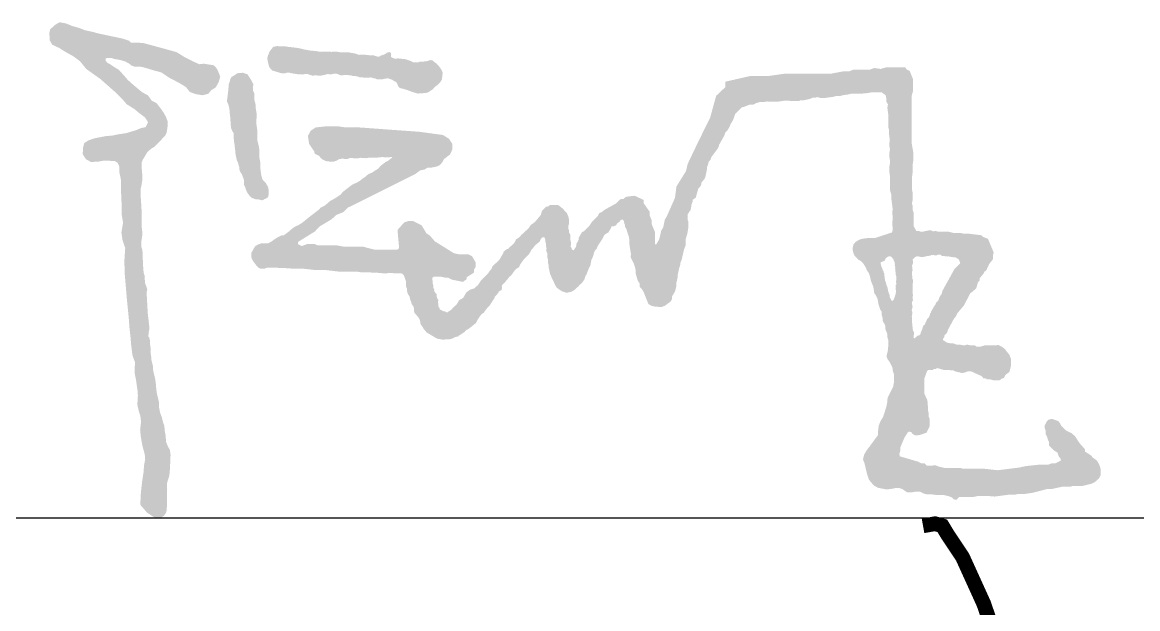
# Model space of a CAD drawing. Extents: x 2025205 to 2402328, y -557483 to 329036.
# Drawn here: x 2397659 to 2400731, y 81853 to 83468 of the extents above; entities that cross this region are included whole.
import ezdxf

# ---------------------------------------------------------------- set-up
doc = ezdxf.new("R2010")
doc.units = 0
doc.header["$LTSCALE"] = 1500
doc.header["$MEASUREMENT"] = 0
doc.linetypes.add('CENTERX2', pattern=[4, 2.5, -0.5, 0.5, -0.5])
doc.layers.add('PUB_TITLE', color=4, linetype='Continuous')

msp = doc.modelspace()

# ---------------------------------------------------------------- hatches: boundary and pattern name
at = {"linetype": 'CENTERX2'}
h = msp.add_hatch(color=256, dxfattribs=at)
h.dxf.hatch_style = 1
h.paths.add_polyline_path([(2400113.2, 82816.9), (2400117.3, 82821), (2400121.4, 82823.2), (2400125.4, 82823.9), (2400130.2, 82822.8), (2400134.3, 82821.9), (2400138.5, 82821.9), (2400142.8, 82822.4), (2400145.9, 82822.8), (2400150.2, 82824.3), (2400156.3, 82825), (2400160.9, 82825.6), (2400164, 82827.3), (2400167.3, 82827.3), (2400171.5, 82826.7), (2400175.3, 82826.2), (2400177.8, 82826.7), (2400180.4, 82827.7), (2400182.1, 82828.3), (2400184.6, 82828.6), (2400187.5, 82828.6), (2400188.7, 82827.6), (2400189.6, 82826.8), (2400191.3, 82825.2), (2400194.6, 82824.6), (2400197.3, 82824.6), (2400199.1, 82824.2), (2400201, 82823.7), (2400203.6, 82824.1), (2400205.2, 82823.9), (2400206.7, 82823.3), (2400208.9, 82823.1), (2400210.3, 82823.6), (2400211.6, 82823.1), (2400213.3, 82822.7), (2400215.6, 82822.4), (2400217.3, 82821.8), (2400220.3, 82821.3), (2400222.7, 82821.7), (2400224.8, 82821.2), (2400226.4, 82820.8), (2400229.6, 82820.5), (2400230.6, 82819.9), (2400232.4, 82819.4), (2400233.2, 82818.6), (2400236.3, 82816.7), (2400238.2, 82815.6), (2400239.3, 82813.1), (2400240.5, 82810.5), (2400242.5, 82807.6), (2400242.3, 82805), (2400240.4, 82801.9), (2400231.6, 82793.1), (2400226.3, 82787.8), (2400220.7, 82777.7), (2400216.8, 82770.6), (2400213, 82763.7), (2400209.1, 82756.7), (2400205.7, 82750.5), (2400202.3, 82744.5), (2400197.8, 82736.1), (2400193.1, 82727.7), (2400192.7, 82723.4), (2400191.2, 82719.6), (2400188.5, 82716.8), (2400187.2, 82713.6), (2400185.4, 82710.7), (2400184.3, 82707.7), (2400183.4, 82705.1), (2400182.3, 82702.4), (2400179.3, 82699.2), (2400176.3, 82696.2), (2400174.9, 82692.3), (2400174.2, 82690.2), (2400172.3, 82688.7), (2400170.4, 82685.4), (2400168.1, 82681.4), (2400165.8, 82677.4), (2400163.7, 82673.7), (2400161.8, 82670.5), (2400161.8, 82668.4), (2400160.4, 82667), (2400159.5, 82664.5), (2400158.7, 82662.2), (2400158.6, 82660.1), (2400157.5, 82658.2), (2400156.3, 82656.1), (2400155.3, 82654.5), (2400153.4, 82652.6), (2400151.6, 82650.9), (2400150.5, 82648.3), (2400149.5, 82646.3), (2400148.3, 82643.6), (2400147.2, 82641.1), (2400145.7, 82637.7), (2400144.9, 82636.1), (2400144.3, 82634.8), (2400142, 82634), (2400141.5, 82632.8), (2400140.4, 82630.3), (2400139.6, 82628.6), (2400139, 82626.2), (2400138.6, 82624.4), (2400137.7, 82622.9), (2400137, 82621), (2400136.2, 82618.7), (2400135.5, 82616.7), (2400134.5, 82615), (2400133.6, 82613.4), (2400133.6, 82611.7), (2400133.6, 82610.3), (2400132.4, 82608.9), (2400131.3, 82607.5), (2400130, 82606), (2400127.9, 82605.7), (2400125.7, 82605.3), (2400124, 82604.1), (2400122.1, 82602.8), (2400120.9, 82601.2), (2400119.8, 82600.2), (2400118.7, 82599.4), (2400117.2, 82598.2), (2400115.8, 82598.2), (2400114.5, 82598.7), (2400114.1, 82599.8), (2400114.1, 82602.8), (2400114.1, 82605.4), (2400115.5, 82607.8), (2400115.5, 82611), (2400115.5, 82614), (2400113.8, 82617), (2400112.5, 82619.3), (2400112.2, 82621.4), (2400111.3, 82624.2), (2400111.3, 82629.1), (2400110.6, 82633.6), (2400110.6, 82637.2), (2400109.7, 82641.8), (2400109.7, 82646.2), (2400109.7, 82650.5), (2400109.7, 82654.8), (2400109.2, 82657.9), (2400109.9, 82660.7), (2400109.9, 82663.1), (2400110.5, 82665.2), (2400110.5, 82670.2), (2400109, 82675), (2400109.7, 82678.1), (2400110.6, 82682.1), (2400111.5, 82684.1), (2400110.8, 82687.6), (2400110.1, 82691.4), (2400109.2, 82695.6), (2400109.8, 82698), (2400111.8, 82700.7), (2400112.5, 82703.7), (2400111.9, 82706.6), (2400111.9, 82709.3), (2400111.9, 82713.7), (2400112.8, 82716.5), (2400112, 82719.7), (2400111.1, 82723.3), (2400111.7, 82726.1), (2400112.1, 82728.6), (2400111.7, 82730.7), (2400111.7, 82733.5), (2400112.1, 82736.2), (2400111.7, 82739.4), (2400111.7, 82742.8), (2400111.7, 82748.4), (2400112.7, 82753), (2400112.7, 82758.7), (2400110.6, 82762.3), (2400111.1, 82766.4), (2400110.1, 82771.1), (2400109.4, 82774.8), (2400110, 82777.5), (2400109.4, 82780.9), (2400111.4, 82784.9), (2400111, 82789.4), (2400111, 82791.5), (2400109.8, 82797.1), (2400111.1, 82801), (2400112.2, 82804.2), (2400112.9, 82807.4), (2400112.9, 82808.9), (2400112.4, 82810.6), (2400112.1, 82811.9), (2400111.7, 82814.5), (2400112.3, 82815.4)], flags=16)
h.paths.add_polyline_path([(2400035.2, 82812.4), (2400033.8, 82811.5), (2400032.3, 82810.6), (2400030.1, 82810), (2400028.9, 82809.7), (2400027.7, 82808.7), (2400026.9, 82808.1), (2400025.9, 82808.5), (2400024.4, 82808.5), (2400023.6, 82806.8), (2400023.6, 82805), (2400023.5, 82803.2), (2400024.3, 82801.2), (2400024.7, 82799.2), (2400025.2, 82796.8), (2400025.6, 82794.8), (2400027, 82792.9), (2400028.1, 82790.3), (2400028.8, 82787.1), (2400029.8, 82784.6), (2400031, 82783), (2400031.9, 82780.8), (2400031.9, 82779.2), (2400033, 82776.8), (2400033.8, 82775.1), (2400033.3, 82772.5), (2400033.3, 82770.6), (2400034.1, 82768.5), (2400034.6, 82764.8), (2400034.6, 82762.4), (2400035.4, 82760.5), (2400035.9, 82756.9), (2400036.5, 82754.9), (2400037, 82753.2), (2400038.3, 82750.6), (2400038.7, 82748), (2400039.7, 82744.4), (2400040.6, 82742.1), (2400041.5, 82739.7), (2400042.2, 82738.1), (2400042.8, 82735.2), (2400043.2, 82732.8), (2400043.8, 82730.2), (2400044.4, 82727.4), (2400045.4, 82725.1), (2400045.5, 82722.8), (2400046.9, 82720.2), (2400047.8, 82718.5), (2400048.2, 82716.7), (2400048.2, 82714.3), (2400048.8, 82710.8), (2400049.7, 82708.8), (2400050.5, 82707.2), (2400051.7, 82706.2), (2400052.4, 82704.2), (2400052.4, 82702.5), (2400054.2, 82701.8), (2400055.5, 82701.4), (2400056.8, 82701.8), (2400057.7, 82702.7), (2400058.9, 82703.9), (2400060.1, 82706.4), (2400061.2, 82709.8), (2400062.7, 82713.2), (2400063.4, 82716.2), (2400064.3, 82717.9), (2400065.2, 82719.7), (2400065, 82722.4), (2400065.5, 82724.7), (2400065.9, 82726.6), (2400065.9, 82728.6), (2400065.2, 82731.7), (2400064.9, 82734.1), (2400064.9, 82736.2), (2400065.4, 82738.8), (2400064.9, 82741.8), (2400064.9, 82743.7), (2400066.3, 82746), (2400066.7, 82748.5), (2400066.2, 82751.3), (2400065.5, 82754.6), (2400066.6, 82757.2), (2400066.8, 82761.2), (2400066.4, 82763), (2400066.7, 82765.9), (2400066.2, 82769.5), (2400065.3, 82772.4), (2400064.9, 82775.8), (2400064.9, 82779.2), (2400064.3, 82781.9), (2400064.3, 82784.6), (2400063.6, 82787.6), (2400063.3, 82790.9), (2400063.6, 82794.2), (2400062.7, 82797.9), (2400061.8, 82799.7), (2400062.8, 82801.7), (2400062.3, 82805.4), (2400062, 82807.6), (2400059.9, 82810.9), (2400059.3, 82814.4), (2400057.2, 82817.3), (2400055.3, 82819.7), (2400054.1, 82820.9), (2400052.6, 82822.4), (2400050.6, 82823.5), (2400047.9, 82823.9), (2400045.5, 82823.4), (2400043, 82822.9), (2400041.2, 82821), (2400039.4, 82819.7), (2400037.8, 82817.9), (2400036.4, 82816.5), (2400035.9, 82814.3)], flags=16)
h.paths.add_polyline_path([(2398449.3, 83133.4), (2398445.9, 83155.3), (2398453.7, 83169.6), (2398467.3, 83178.5), (2398491.7, 83181.3), (2398510.3, 83181.3), (2398531.6, 83181.3), (2398550.5, 83178.5), (2398576.4, 83179.4), (2398610.5, 83177), (2398637.6, 83175), (2398662.1, 83173.2), (2398689.4, 83171.2), (2398721.9, 83168.9), (2398753.3, 83166.6), (2398790.8, 83161.5), (2398793.8, 83161.1), (2398817.6, 83157.9), (2398834.7, 83147.3), (2398843.3, 83134), (2398843.3, 83117.3), (2398837.5, 83104.4), (2398826, 83095.4), (2398820, 83090.7), (2398816.4, 83083.1), (2398809.6, 83075), (2398800.7, 83071), (2398785.5, 83067.9), (2398775.3, 83067.9), (2398767.3, 83062.7), (2398755.4, 83060.5), (2398742, 83050.6), (2398716.2, 83037.7), (2398694.3, 83026.8), (2398668.3, 83013.8), (2398649.6, 83004.5), (2398630, 82994.7), (2398612.7, 82986), (2398596.6, 82978), (2398575.4, 82967.4), (2398556.7, 82958.1), (2398543.4, 82945.5), (2398524, 82937.5), (2398511.1, 82925.6), (2398493.7, 82915.2), (2398479.2, 82906.5), (2398464.9, 82891.9), (2398450.5, 82883), (2398437.4, 82874.9), (2398426.3, 82868), (2398418.7, 82863.3), (2398418.7, 82857), (2398429.2, 82852.1), (2398445.5, 82858), (2398463.4, 82858), (2398472.4, 82854.1), (2398482.8, 82854.1), (2398501.1, 82854.1), (2398523.5, 82854.1), (2398543.3, 82850.6), (2398569.2, 82850.6), (2398596, 82850.6), (2398611.9, 82846.6), (2398630.7, 82841.9), (2398649.1, 82841.9), (2398666, 82841.9), (2398682.4, 82841.9), (2398692.3, 82841.9), (2398696.8, 82846.1), (2398696.8, 82851.1), (2398695.8, 82862), (2398694.6, 82874.9), (2398693.4, 82887.9), (2398693.4, 82897.2), (2398703.2, 82908.1), (2398711.1, 82916.9), (2398723.1, 82921), (2398735, 82921), (2398748.9, 82914.1), (2398759.4, 82908.8), (2398766.3, 82897.2), (2398772, 82887.6), (2398782.1, 82880.4), (2398795.6, 82865), (2398811.4, 82855.1), (2398817.6, 82851.2), (2398829.3, 82843.9), (2398836.5, 82839.4), (2398848.1, 82832.2), (2398862.1, 82829.3), (2398877.5, 82829.3), (2398887.5, 82829.3), (2398897.9, 82824.2), (2398902.9, 82815.8), (2398908.2, 82806.7), (2398908.2, 82794.4), (2398903.8, 82788), (2398903.8, 82779.1), (2398894.4, 82773.1), (2398887.9, 82769), (2398886.9, 82768.4), (2398883, 82766.1), (2398883.2, 82761.4), (2398881.4, 82759), (2398877.5, 82757.2), (2398874.9, 82754), (2398869.5, 82754), (2398860.9, 82755.8), (2398850.1, 82757.9), (2398842.3, 82759.5), (2398836.7, 82762.3), (2398832.1, 82764.6), (2398826.5, 82764.6), (2398819.8, 82765.9), (2398815.2, 82766.9), (2398810.7, 82767.8), (2398806.7, 82767.8), (2398801.4, 82767.8), (2398796.7, 82767.8), (2398793.7, 82767.8), (2398789.9, 82765.6), (2398788.3, 82764.6), (2398788.3, 82759.6), (2398790, 82756), (2398790, 82750.7), (2398790, 82747.3), (2398791.3, 82744), (2398791.3, 82740.1), (2398791.3, 82736.5), (2398794.5, 82732.4), (2398793.2, 82729.7), (2398796.2, 82724.2), (2398800.2, 82719.6), (2398800.2, 82714.5), (2398802.1, 82707.9), (2398805.4, 82703.1), (2398804, 82697.9), (2398804.9, 82692.8), (2398804.9, 82688.4), (2398805.9, 82684.5), (2398808.4, 82681.1), (2398808.4, 82678.1), (2398811.8, 82676.2), (2398816.4, 82673.8), (2398819.2, 82672.3), (2398823.7, 82672.3), (2398827, 82669.1), (2398829.2, 82669.1), (2398832.1, 82671), (2398836.2, 82673.7), (2398842, 82677.5), (2398844.6, 82681.1), (2398848.7, 82685.4), (2398854.4, 82689.4), (2398857.2, 82694), (2398859.9, 82698.4), (2398862.7, 82703.1), (2398866.9, 82705.4), (2398871.1, 82707.7), (2398873.6, 82709.1), (2398875.5, 82712.5), (2398876.7, 82714.6), (2398878.8, 82718.3), (2398882, 82724.2), (2398888.2, 82728.5), (2398893, 82731.9), (2398899.7, 82734), (2398904.6, 82735.6), (2398908.2, 82739.5), (2398913.8, 82743.7), (2398917.3, 82749), (2398919.5, 82752.5), (2398922.9, 82757.7), (2398927.4, 82762.2), (2398930.1, 82764.8), (2398938.6, 82773.4), (2398943.8, 82778.7), (2398947.4, 82784.7), (2398952.1, 82789.8), (2398954, 82795.9), (2398961.4, 82802.8), (2398966.3, 82807.4), (2398969.9, 82810.8), (2398973.3, 82813.9), (2398976.3, 82819.2), (2398980.8, 82827), (2398983.5, 82831.7), (2398985.3, 82836.9), (2398988.6, 82839.5), (2398993, 82842.9), (2398998.2, 82844.7), (2399001.4, 82848.6), (2399012.3, 82858.1), (2399016.2, 82863.5), (2399018.8, 82869.8), (2399024.3, 82873.7), (2399029.4, 82877.3), (2399033.1, 82881.9), (2399041, 82889.2), (2399048.1, 82895.7), (2399053.6, 82900.8), (2399057.4, 82906.4), (2399059.9, 82910.1), (2399071.5, 82918.3), (2399077.1, 82925.2), (2399080.9, 82929.7), (2399087.5, 82937.7), (2399089.8, 82945.8), (2399090.8, 82949.2), (2399095.8, 82954.1), (2399101.9, 82960.1), (2399108.9, 82961.4), (2399112.4, 82965.4), (2399119.9, 82965.4), (2399128.7, 82965.4), (2399134.8, 82965.4), (2399138.9, 82962.2), (2399142.9, 82959), (2399149, 82954.2), (2399154.1, 82947.5), (2399159.7, 82942.6), (2399160.8, 82938.3), (2399162.8, 82934.6), (2399164.8, 82926.1), (2399164.8, 82918.5), (2399164.8, 82912.5), (2399162.9, 82906.4), (2399162.9, 82901.5), (2399165, 82895), (2399165, 82889.5), (2399168.8, 82883.3), (2399168.8, 82878), (2399168.8, 82873.7), (2399168.8, 82869.9), (2399169.8, 82864.7), (2399170.6, 82860.2), (2399170.6, 82855.7), (2399169.3, 82850.6), (2399172, 82846.6), (2399173, 82842.5), (2399175.3, 82841.4), (2399178.9, 82840.4), (2399179.7, 82843.5), (2399184.4, 82849.6), (2399185.7, 82858.4), (2399192.1, 82869.9), (2399192.1, 82875.3), (2399197, 82883.7), (2399200.9, 82890.2), (2399206, 82893), (2399209.5, 82896.3), (2399219.8, 82905.9), (2399229.2, 82919.7), (2399235.2, 82925.8), (2399244.5, 82935), (2399248.2, 82942.5), (2399255.3, 82945.6), (2399263.3, 82951.9), (2399277.1, 82959.6), (2399285.9, 82964.5), (2399294.2, 82969.2), (2399302, 82976.4), (2399307, 82981.1), (2399314.6, 82981.1), (2399318.9, 82985.4), (2399324.4, 82988), (2399345.8, 82990.5), (2399362.7, 82982.7), (2399370.8, 82979), (2399370.8, 82969.8), (2399375.9, 82962.6), (2399382.9, 82952.7), (2399387.1, 82946.7), (2399387.1, 82937.2), (2399390.7, 82928.1), (2399393.2, 82921.8), (2399393.2, 82911.5), (2399396, 82904.6), (2399401.8, 82890.6), (2399401.8, 82881.1), (2399401.8, 82874.8), (2399401.8, 82865.4), (2399401.8, 82858.5), (2399404.5, 82855.3), (2399408.6, 82862.2), (2399413.6, 82870.6), (2399416.8, 82884.2), (2399419.3, 82895), (2399424.3, 82902.7), (2399427.1, 82915.9), (2399429, 82924.5), (2399435, 82935), (2399447.4, 82963.1), (2399456.9, 82984.7), (2399458.9, 82999.7), (2399461.1, 83016.2), (2399468.9, 83028.7), (2399480, 83046.6), (2399487.2, 83058.2), (2399492.1, 83078.5), (2399502.6, 83100.6), (2399511.5, 83119.2), (2399520.2, 83137.5), (2399527.6, 83152.5), (2399539.8, 83177), (2399547.1, 83191.8), (2399553.7, 83205), (2399562.4, 83236.9), (2399565.7, 83248.6), (2399570.5, 83265.9), (2399586.6, 83281.1), (2399595.3, 83289.3), (2399595.3, 83304.5), (2399626.9, 83311.7), (2399637.2, 83314.1), (2399663.4, 83320.1), (2399684.9, 83320.1), (2399713.3, 83320.1), (2399756.9, 83326.4), (2399781.8, 83326.4), (2399803.6, 83326.4), (2399823.7, 83326.4), (2399844.7, 83326.4), (2399876.1, 83326.4), (2399885, 83326.4), (2399906.7, 83330.5), (2399922.1, 83333.3), (2399937.4, 83333.3), (2399949.1, 83338.1), (2399969.4, 83338.1), (2399983.7, 83338.1), (2399994.5, 83338.1), (2400006.2, 83342.3), (2400023.4, 83339.8), (2400038, 83343.8), (2400053.8, 83343.8), (2400064.9, 83343.8), (2400079.2, 83343.8), (2400091.3, 83343.8), (2400096, 83337.5), (2400103.3, 83334.7), (2400105.9, 83328.3), (2400108.6, 83321.4), (2400113, 83310.4), (2400113, 83298.4), (2400113, 83291.8), (2400113, 83280.7), (2400111, 83273.1), (2400108.8, 83264.8), (2400108.8, 83257.5), (2400108.8, 83249.6), (2400108.8, 83244.1), (2400108.8, 83232.4), (2400108.8, 83221.9), (2400108.8, 83214), (2400108.8, 83207.7), (2400109.3, 83184), (2400109.3, 83172.1), (2400109.3, 83156.1), (2400109.3, 83132.9), (2400113.9, 83107.1), (2400113.9, 83090.5), (2400111.3, 83074), (2400111.3, 83061.1), (2400111.4, 83054.2), (2400109.8, 83041.2), (2400109.8, 83029.5), (2400109.8, 83019.7), (2400109.8, 83013.4), (2400109.8, 83008.1), (2400111.6, 82998.6), (2400111.6, 82990.4), (2400111.6, 82979.6), (2400109.6, 82968.4), (2400112, 82962.5), (2400112, 82950.5), (2400114.1, 82944.4), (2400114.5, 82936.3), (2400114.5, 82930.5), (2400114.5, 82922.9), (2400114.5, 82917.9), (2400114.5, 82910.5), (2400114.5, 82906.5), (2400117.1, 82901.8), (2400119.6, 82897.5), (2400121.8, 82893.6), (2400129.1, 82893.6), (2400132.8, 82891.8), (2400140.3, 82891.8), (2400144.2, 82892.6), (2400156.2, 82895.2), (2400162.7, 82895.2), (2400168, 82892.4), (2400175.3, 82893.7), (2400181.3, 82891.4), (2400189.2, 82891.4), (2400210, 82891.5), (2400223.2, 82888.3), (2400232.8, 82888.3), (2400241.6, 82888.3), (2400252.7, 82885.8), (2400267, 82885.8), (2400275.4, 82884.8), (2400289.5, 82883.1), (2400300.7, 82881.7), (2400304.6, 82877.6), (2400314.2, 82873.7), (2400319, 82871.8), (2400321.8, 82865.2), (2400323.5, 82861.2), (2400325.7, 82855.9), (2400327.4, 82851.8), (2400329.7, 82846.5), (2400330.8, 82843.9), (2400335.2, 82833.5), (2400332.8, 82828.2), (2400332.8, 82822.3), (2400332.8, 82818.9), (2400332.8, 82815.7), (2400327.3, 82808.7), (2400322.7, 82802.9), (2400319.8, 82796.5), (2400316.6, 82789.7), (2400314.6, 82785.2), (2400309.5, 82781.2), (2400307.3, 82776.7), (2400300.5, 82768.5), (2400295.8, 82762.8), (2400295.8, 82756.7), (2400291.5, 82752.3), (2400288.3, 82741.1), (2400286.4, 82734.8), (2400281.3, 82730.6), (2400275.9, 82726.2), (2400270, 82721.3), (2400266.6, 82714.9), (2400263, 82707.9), (2400260.4, 82703), (2400255.9, 82694.2), (2400253, 82688.7), (2400247.4, 82682), (2400242, 82675.4), (2400233.9, 82665.7), (2400231.3, 82658.9), (2400224.9, 82651.1), (2400220.6, 82643.2), (2400216.1, 82634.8), (2400213.1, 82629.2), (2400209.3, 82622.1), (2400206.3, 82613.1), (2400202, 82608.8), (2400199.2, 82605.9), (2400199.2, 82601.4), (2400196.7, 82598.4), (2400195.1, 82596.4), (2400195.1, 82593.1), (2400199.6, 82590.2), (2400205.8, 82586.2), (2400214.3, 82584.3), (2400222.5, 82584.3), (2400233.3, 82580.2), (2400241.9, 82580.2), (2400253.7, 82578.2), (2400261.5, 82580.4), (2400271.9, 82578.4), (2400282.9, 82578.4), (2400287.6, 82575.1), (2400299.1, 82575.1), (2400309.1, 82578.1), (2400318.3, 82578.1), (2400328.3, 82578.1), (2400338.9, 82578.1), (2400346.9, 82579.7), (2400356.1, 82575.4), (2400364.5, 82569.5), (2400370.2, 82562.3), (2400374, 82557.6), (2400378.4, 82552.1), (2400380.4, 82546.2), (2400382.1, 82541.5), (2400382.1, 82537.4), (2400382.1, 82532.1), (2400382.1, 82521.2), (2400379.8, 82511.9), (2400378.4, 82505.7), (2400373.5, 82501.9), (2400369.6, 82498.8), (2400366.3, 82495.7), (2400364.7, 82491.8), (2400363.3, 82488.6), (2400356.5, 82486.5), (2400351, 82482.1), (2400339.8, 82482.1), (2400334.5, 82482.1), (2400326.1, 82484.5), (2400317.1, 82484.5), (2400312.6, 82487.4), (2400307.3, 82487.4), (2400301.2, 82493.9), (2400292.2, 82498), (2400278.4, 82504.2), (2400272.5, 82506.9), (2400262.9, 82506.9), (2400259.5, 82505.1), (2400248.8, 82502.1), (2400240.9, 82503.9), (2400233.4, 82505.6), (2400228, 82506.9), (2400224.3, 82509.4), (2400217.8, 82509.4), (2400211.5, 82510.8), (2400206.5, 82510.8), (2400201.6, 82510.8), (2400197.4, 82510.8), (2400188.8, 82513.3), (2400184.1, 82514.6), (2400179, 82516.1), (2400175.3, 82513.3), (2400170.2, 82513.3), (2400166.9, 82510.4), (2400162.6, 82510.4), (2400158.1, 82510.4), (2400154.2, 82510.4), (2400151, 82507), (2400149.1, 82501.9), (2400147.7, 82497.9), (2400146.6, 82494.7), (2400144, 82487.6), (2400144, 82475.8), (2400144, 82469.7), (2400144, 82457.5), (2400144, 82445.2), (2400147, 82438.6), (2400152.2, 82427.6), (2400153, 82417.4), (2400153.9, 82405.9), (2400153.9, 82399.6), (2400155.8, 82390.2), (2400155.8, 82382.4), (2400158.9, 82374.1), (2400158.9, 82368.8), (2400158.9, 82366.2), (2400158.9, 82357.1), (2400155.4, 82349.5), (2400151.9, 82342), (2400150.2, 82338.3), (2400142.7, 82335.6), (2400134.7, 82332.7), (2400123.9, 82330.5), (2400118.6, 82330.5), (2400111.3, 82334.4), (2400109.4, 82338.3), (2400103.9, 82340.5), (2400100.6, 82340.5), (2400097.6, 82337.9), (2400092.3, 82329.5), (2400088.8, 82324.1), (2400084.5, 82313.7), (2400081.4, 82306.5), (2400077.4, 82296.8), (2400077.4, 82287.2), (2400074.9, 82280.2), (2400075.3, 82277.8), (2400076.1, 82272.9), (2400088.1, 82269.4), (2400096, 82267.1), (2400108.7, 82263.4), (2400124.7, 82258.8), (2400135.1, 82254), (2400143.9, 82254), (2400150.5, 82247.4), (2400162.5, 82247.4), (2400175, 82247.9), (2400185, 82244.2), (2400199.1, 82241.1), (2400213.4, 82241.1), (2400232.7, 82240.9), (2400242.9, 82240.8), (2400252.3, 82238.5), (2400266.8, 82238.5), (2400280.1, 82238.5), (2400296, 82238.5), (2400310.5, 82238.5), (2400329.5, 82236.4), (2400346, 82234.6), (2400363.7, 82236.8), (2400386.7, 82239.7), (2400403.3, 82241.7), (2400424.6, 82246.2), (2400444.3, 82248.2), (2400458.9, 82249.8), (2400473.9, 82249.8), (2400485.2, 82249.8), (2400493.8, 82253.3), (2400504, 82253.3), (2400513, 82257.6), (2400518.9, 82260.5), (2400518.9, 82266.6), (2400514.2, 82272.7), (2400510.3, 82283.2), (2400500.1, 82289.5), (2400493.4, 82296.5), (2400487.6, 82302.4), (2400487.6, 82312.4), (2400485.2, 82315.7), (2400481.5, 82327.8), (2400478, 82333.7), (2400478, 82343.1), (2400475.4, 82351.2), (2400475.4, 82358.2), (2400480.9, 82368.7), (2400486.2, 82374), (2400495.8, 82376), (2400504.8, 82372.7), (2400512.5, 82369.9), (2400517.5, 82364.2), (2400520.4, 82357.8), (2400526.9, 82351.3), (2400534.3, 82344), (2400541.8, 82340.3), (2400550.1, 82336.2), (2400559.2, 82327.8), (2400563.3, 82321.5), (2400570.4, 82310.4), (2400578, 82301.6), (2400586.4, 82291.9), (2400586.4, 82285.9), (2400595, 82280.4), (2400602.3, 82275.7), (2400608.3, 82268.9), (2400617.9, 82262.2), (2400621.8, 82256.9), (2400626.5, 82247.5), (2400629.5, 82237.7), (2400629.5, 82232.4), (2400629.5, 82220.9), (2400624.4, 82211.7), (2400615.4, 82203.3), (2400605.2, 82197.8), (2400597.9, 82196), (2400589.3, 82193.8), (2400579.4, 82191.3), (2400568.4, 82191.3), (2400553.1, 82191.3), (2400544.3, 82189), (2400535.1, 82189), (2400523.1, 82189), (2400511.6, 82186.6), (2400503.5, 82184.8), (2400492.8, 82182.5), (2400481.3, 82182.5), (2400468, 82179.2), (2400456.1, 82176.1), (2400441.9, 82172.5), (2400420.2, 82169.2), (2400403.5, 82169.2), (2400389.8, 82166.9), (2400373.8, 82166.9), (2400356.8, 82164.6), (2400337.7, 82162.1), (2400319.2, 82163.6), (2400304.1, 82163.6), (2400290.8, 82163.6), (2400279.2, 82161), (2400268.3, 82161), (2400258.3, 82161), (2400249.7, 82161), (2400240.1, 82161), (2400237.3, 82158.1), (2400232.1, 82152.9), (2400224.2, 82154.6), (2400220.5, 82159.1), (2400210, 82163.4), (2400197.7, 82166.1), (2400180.8, 82166.1), (2400163.6, 82168.1), (2400150.1, 82168.1), (2400140.9, 82170.8), (2400131.3, 82175.9), (2400121.3, 82175.9), (2400107.2, 82173.4), (2400096.8, 82173.4), (2400089.4, 82178.5), (2400083.5, 82182.6), (2400075.9, 82185.3), (2400063, 82185.3), (2400055.7, 82183.6), (2400039.3, 82181.6), (2400027.5, 82184), (2400015.7, 82186.5), (2400005, 82192.2), (2399999.3, 82198.9), (2399991.3, 82208.3), (2399986.3, 82223.1), (2399982.4, 82239.4), (2399979.2, 82253.1), (2399974.7, 82264.6), (2399978.4, 82278.3), (2399986.1, 82291.1), (2399994.4, 82301.8), (2400002.9, 82313.4), (2400010, 82323.1), (2400016.1, 82331.4), (2400016.1, 82340.7), (2400017.4, 82350.4), (2400018.3, 82357.5), (2400022.9, 82369.2), (2400030.1, 82381.4), (2400035, 82396.4), (2400039.3, 82409.7), (2400041.5, 82421.3), (2400042.6, 82433.7), (2400046.4, 82441.4), (2400051.5, 82451.7), (2400057.7, 82463.9), (2400059.9, 82475.6), (2400059.9, 82486.9), (2400059.9, 82498.8), (2400057.2, 82507.9), (2400055.5, 82518.7), (2400051.3, 82526.7), (2400047.5, 82533.7), (2400042.9, 82540), (2400040.4, 82545.5), (2400040.4, 82552.9), (2400042.6, 82560.5), (2400044, 82570.1), (2400044.5, 82581.5), (2400045, 82592.3), (2400042, 82600.2), (2400042, 82609.4), (2400039.5, 82615.8), (2400036.7, 82622.7), (2400036.7, 82630), (2400034.8, 82636.1), (2400032.1, 82640.3), (2400028.6, 82647.8), (2400028.6, 82654.7), (2400026.5, 82661.8), (2400026.5, 82671.1), (2400022.4, 82676.6), (2400020.3, 82682.9), (2400017.7, 82690.9), (2400016.2, 82699), (2400014.7, 82707.1), (2400012.5, 82711.8), (2400010.3, 82716.5), (2400006.2, 82721.1), (2400004.6, 82731.2), (2400003.1, 82740.2), (2399999.7, 82748.7), (2399996.6, 82756.5), (2399994.2, 82768.1), (2399990.8, 82777.7), (2399986.1, 82784.1), (2399982.6, 82792.5), (2399976.5, 82802.5), (2399971.5, 82808.5), (2399966.2, 82812.5), (2399961.7, 82814.7), (2399957.3, 82819.4), (2399951.6, 82825.5), (2399948.2, 82833.4), (2399946.6, 82840.2), (2399946.6, 82847.9), (2399948.7, 82856.4), (2399954.4, 82863.2), (2399963.3, 82869), (2399973.5, 82872.2), (2399981.8, 82873.2), (2399991, 82874.3), (2399997.4, 82874.3), (2400009, 82874.3), (2400019.2, 82877.7), (2400030.6, 82881.5), (2400040.5, 82884.7), (2400047.5, 82887.1), (2400054.6, 82889.4), (2400056.7, 82895.9), (2400056.7, 82903.7), (2400055.4, 82910.1), (2400055.4, 82917.3), (2400056.5, 82924.5), (2400056.5, 82932.5), (2400055.9, 82940.2), (2400055.9, 82946), (2400056.4, 82955.7), (2400055.4, 82963.4), (2400054.4, 82970.9), (2400053.2, 82979.7), (2400053.2, 82991.3), (2400051, 82999.6), (2400049.2, 83006.4), (2400049.2, 83014.8), (2400049.2, 83021.5), (2400049.2, 83030.5), (2400049.2, 83043.2), (2400047.4, 83056.3), (2400047.4, 83069.3), (2400049.5, 83084.9), (2400047.6, 83096.6), (2400047.6, 83108.9), (2400049, 83118.3), (2400046.9, 83132.2), (2400048.7, 83142.9), (2400047.7, 83151.2), (2400046.2, 83163.1), (2400046.2, 83172.2), (2400044.6, 83178.8), (2400044.4, 83189.6), (2400044.4, 83202.7), (2400044.4, 83214.8), (2400043.3, 83222.4), (2400042, 83232.5), (2400043.5, 83242.4), (2400038.8, 83250.4), (2400038.8, 83260.3), (2400037.3, 83267.3), (2400031.3, 83271.6), (2400026.2, 83275.3), (2400013.7, 83275.3), (2400004.2, 83275.3), (2399997.7, 83275.3), (2399988, 83273.3), (2399971.7, 83271.8), (2399958.1, 83271.8), (2399942.6, 83271.8), (2399934.8, 83269.5), (2399923.6, 83268.1), (2399912.6, 83265.6), (2399900.7, 83265.6), (2399895.2, 83263.3), (2399881.7, 83261.4), (2399871.3, 83259.9), (2399857.5, 83259.9), (2399848.5, 83262.3), (2399843.3, 83260.2), (2399835.8, 83260.2), (2399831, 83257.9), (2399822.2, 83255.8), (2399812.6, 83253.6), (2399803.5, 83253.6), (2399796.8, 83251), (2399787.7, 83251), (2399778.8, 83251), (2399768.8, 83252.6), (2399758.9, 83252.6), (2399754, 83251.5), (2399740.2, 83249.7), (2399726.5, 83249.7), (2399711.9, 83250.1), (2399702, 83248.7), (2399691.1, 83248.7), (2399683.7, 83246.5), (2399679.7, 83245.3), (2399674.7, 83242.1), (2399668.1, 83241.1), (2399661.6, 83241.1), (2399652.1, 83237.3), (2399648.2, 83235.7), (2399640.6, 83233.7), (2399635.8, 83228.9), (2399631.1, 83224.2), (2399622.6, 83215.7), (2399620.2, 83208.2), (2399617.8, 83200.8), (2399614.2, 83194.7), (2399610, 83187.6), (2399608.4, 83182.7), (2399601, 83169.7), (2399595.5, 83164.5), (2399592.7, 83155.9), (2399586.5, 83145), (2399581.6, 83136.3), (2399578.2, 83130.3), (2399578.2, 83127.4), (2399573.7, 83118.9), (2399568.3, 83111.8), (2399562.8, 83104.4), (2399557.4, 83097.2), (2399554.7, 83089.9), (2399549, 83082.5), (2399548, 83075.8), (2399544.8, 83068.3), (2399544.8, 83061.7), (2399542.5, 83050.8), (2399541, 83043.9), (2399538.6, 83037.4), (2399532.9, 83030.4), (2399529.1, 83025.8), (2399529.1, 83020.7), (2399526.1, 83015), (2399521.1, 83010.2), (2399518.8, 83001.8), (2399516.8, 82994.7), (2399514.2, 82985.2), (2399506, 82979.7), (2399505.4, 82974.2), (2399502.8, 82967.6), (2399501.6, 82960.1), (2399500.3, 82953), (2399499.9, 82950.7), (2399496.8, 82947.1), (2399494.8, 82943.8), (2399491.8, 82939), (2399491.8, 82933), (2399491.8, 82924.5), (2399493.9, 82919.9), (2399493.9, 82911.1), (2399493.9, 82903.7), (2399492.2, 82893.2), (2399491, 82885.9), (2399488.6, 82878.1), (2399486.6, 82871.7), (2399486.6, 82866.3), (2399486.6, 82861.9), (2399486.6, 82854.5), (2399484.1, 82848.2), (2399481.8, 82842.4), (2399480.3, 82835.5), (2399478.2, 82826.6), (2399476.3, 82817.8), (2399475.3, 82813.6), (2399472, 82806.1), (2399471, 82797.9), (2399468.8, 82792.4), (2399466.3, 82780.9), (2399464.2, 82771.8), (2399464.2, 82765.7), (2399462.7, 82758.5), (2399461, 82751.1), (2399461, 82742.1), (2399459.7, 82737), (2399458, 82730.2), (2399457.2, 82727.3), (2399454.5, 82722.6), (2399451.7, 82717.9), (2399449, 82713.3), (2399449, 82710.1), (2399448.6, 82706.2), (2399446.9, 82702.2), (2399444.3, 82698.7), (2399440.9, 82696.2), (2399436.3, 82692.8), (2399433.7, 82690.9), (2399429.9, 82688), (2399424.6, 82685.9), (2399419.4, 82683.8), (2399412.8, 82683.8), (2399408.3, 82685.2), (2399402.3, 82685.2), (2399396.4, 82686.4), (2399392.1, 82687.4), (2399388.7, 82689.4), (2399384.4, 82691.9), (2399382, 82696.9), (2399379.3, 82703.6), (2399375.6, 82712.8), (2399372.8, 82719.6), (2399370.1, 82726.5), (2399365.3, 82734.1), (2399360, 82739.1), (2399360, 82748.6), (2399354.5, 82756.6), (2399351.6, 82766.4), (2399348.5, 82776.7), (2399348.5, 82785.4), (2399346.6, 82794.7), (2399344.3, 82801.9), (2399340.7, 82809.4), (2399337.8, 82815.4), (2399335.2, 82820.9), (2399335.5, 82831.2), (2399333.6, 82842.8), (2399332, 82852.5), (2399331.2, 82860.9), (2399331.2, 82868.8), (2399330.2, 82877.1), (2399328.4, 82882.6), (2399325.8, 82890.3), (2399324.2, 82895.4), (2399322.6, 82900.1), (2399319.4, 82904.8), (2399319.4, 82909.2), (2399317.5, 82914.1), (2399316.2, 82920.6), (2399313.9, 82924.5), (2399310.3, 82924.5), (2399307.2, 82923.3), (2399304.5, 82919.3), (2399302.2, 82917.6), (2399298.5, 82915), (2399296.3, 82911.6), (2399294.5, 82908.8), (2399291.3, 82907.8), (2399288.7, 82906.5), (2399283.2, 82906.5), (2399281.9, 82906.5), (2399281.9, 82903.9), (2399278.9, 82898.5), (2399273.7, 82889.6), (2399267.8, 82886.7), (2399262, 82881.7), (2399258, 82873.3), (2399252.8, 82865.3), (2399248.6, 82858.8), (2399244, 82851.9), (2399241.4, 82844.9), (2399236.2, 82838.8), (2399233.8, 82833.4), (2399232.5, 82826.8), (2399229.9, 82820.7), (2399226.8, 82813.5), (2399225, 82804.6), (2399223.6, 82797.4), (2399220, 82791.5), (2399216.4, 82782), (2399213.7, 82774.9), (2399210, 82768.4), (2399207.8, 82760.8), (2399203.9, 82754.8), (2399199.8, 82749.3), (2399194.4, 82745.2), (2399191.4, 82741.1), (2399185.8, 82737), (2399181.4, 82732), (2399176.7, 82729), (2399172.3, 82726.3), (2399168.1, 82725.3), (2399162, 82723.9), (2399156.1, 82723.9), (2399150.6, 82725.8), (2399145, 82727.8), (2399137.8, 82732.7), (2399132.2, 82736.6), (2399128.5, 82741.6), (2399125.4, 82748.1), (2399121.1, 82757.2), (2399117.9, 82764), (2399113.5, 82773.4), (2399111.6, 82781.4), (2399110.2, 82787.5), (2399109, 82792.6), (2399109, 82798.7), (2399107.3, 82806.3), (2399107.3, 82814.4), (2399105.3, 82820.7), (2399105.3, 82825), (2399105.1, 82832.2), (2399103.5, 82835.8), (2399101.9, 82841.7), (2399103.3, 82844.7), (2399102.2, 82850.3), (2399101.3, 82854.5), (2399101.3, 82859.6), (2399099.9, 82865.1), (2399099.9, 82869.6), (2399098.5, 82872.8), (2399097.4, 82875.3), (2399096.1, 82876.2), (2399093.5, 82876.2), (2399090.4, 82875), (2399088.5, 82872.5), (2399086.4, 82869.6), (2399084.8, 82865.2), (2399083.3, 82863.6), (2399081.9, 82862.1), (2399079.5, 82861), (2399077.7, 82858.9), (2399074.3, 82856.1), (2399070.3, 82852.4), (2399067.5, 82848.3), (2399064.8, 82845.1), (2399061.6, 82841.5), (2399058, 82834.7), (2399053.8, 82828.2), (2399047.9, 82822.2), (2399042.2, 82816.6), (2399040.2, 82814.6), (2399036.7, 82809.8), (2399033.8, 82805.9), (2399031, 82801.6), (2399028.9, 82797), (2399027.2, 82793.5), (2399024.3, 82792), (2399020.9, 82790.3), (2399018, 82787.1), (2399014.1, 82782.8), (2399009.8, 82776.8), (2399006.5, 82772.2), (2399003.3, 82769.3), (2398999.1, 82765.4), (2398996.5, 82760.9), (2398993.5, 82757.9), (2398990.9, 82755.2), (2398989.3, 82752.1), (2398984.6, 82748.6), (2398980.5, 82744.2), (2398979.7, 82740.9), (2398980.4, 82738.8), (2398980.4, 82735.9), (2398979.7, 82732.6), (2398979.3, 82730.6), (2398974.9, 82728.5), (2398971.6, 82727), (2398970.3, 82722.7), (2398965.2, 82717.3), (2398960.8, 82712.7), (2398960.1, 82709.3), (2398955, 82701.4), (2398951.2, 82695.5), (2398946.7, 82688.6), (2398941.2, 82682.6), (2398937.3, 82678.4), (2398933.9, 82673.8), (2398931.1, 82669), (2398924.4, 82664.3), (2398921.3, 82660.6), (2398919.4, 82657.9), (2398916.3, 82653.4), (2398913.6, 82649.4), (2398910.5, 82643.3), (2398908.8, 82639.7), (2398905.3, 82637.5), (2398902.1, 82634.3), (2398898.1, 82631.5), (2398892.9, 82627.1), (2398888.2, 82623.9), (2398882.8, 82620.8), (2398879.4, 82618.1), (2398876.9, 82615.1), (2398873.2, 82612.6), (2398869.1, 82609.8), (2398865.6, 82607.5), (2398861, 82605.2), (2398861, 82603.5), (2398852, 82601.4), (2398843.1, 82596.9), (2398835, 82595.1), (2398827.6, 82595.1), (2398818, 82594.1), (2398808.7, 82595.7), (2398801.9, 82596.9), (2398794, 82601.5), (2398787.3, 82605.5), (2398781.4, 82609), (2398773.2, 82613.8), (2398769.2, 82618.6), (2398764.5, 82624.4), (2398761, 82630.3), (2398756.1, 82637.2), (2398755.4, 82643.9), (2398752.8, 82651.2), (2398749.8, 82656), (2398744.9, 82661.9), (2398740.6, 82666.5), (2398739, 82669.6), (2398737.8, 82675), (2398737.8, 82680.7), (2398736.6, 82685.5), (2398732, 82692), (2398730.2, 82698.1), (2398727.2, 82706.3), (2398725.8, 82713.3), (2398721.6, 82719.3), (2398720, 82723.4), (2398719.3, 82727.5), (2398718.7, 82734.3), (2398716, 82741.3), (2398716, 82748.2), (2398716, 82754.8), (2398714.2, 82759.9), (2398712.3, 82765.4), (2398710.6, 82770.3), (2398707.4, 82774.5), (2398703.3, 82777), (2398696.3, 82777), (2398690, 82777), (2398682.7, 82777), (2398675.9, 82778), (2398668.3, 82778), (2398660.4, 82776.2), (2398652.5, 82777.1), (2398642.6, 82777.7), (2398633.6, 82779.1), (2398627.8, 82778.4), (2398624.5, 82778.4), (2398616.1, 82779.6), (2398609.7, 82779.6), (2398604.4, 82779.6), (2398598.2, 82779.6), (2398592.7, 82779.6), (2398584.2, 82781), (2398581.4, 82781), (2398572.1, 82781), (2398567.5, 82781), (2398530.2, 82781.7), (2398494.6, 82785.9), (2398465.6, 82785.9), (2398432.3, 82789.7), (2398405.2, 82789.7), (2398382.4, 82791.3), (2398362.9, 82792), (2398345.4, 82792.4), (2398332.8, 82792.4), (2398326.3, 82789.5), (2398317.6, 82789.5), (2398310.8, 82791.4), (2398305.4, 82796.7), (2398299.9, 82803.8), (2398294.2, 82811.4), (2398290.2, 82820.6), (2398290.2, 82833.1), (2398296.2, 82844), (2398300.3, 82851.2), (2398308.3, 82856.3), (2398318.2, 82859.4), (2398326.5, 82859.4), (2398335.7, 82859.4), (2398343.5, 82863.1), (2398352.9, 82869.7), (2398358.8, 82873.8), (2398366.5, 82878), (2398373.4, 82881.6), (2398379.7, 82881.6), (2398385.4, 82885.9), (2398392.1, 82890.9), (2398403.4, 82900.7), (2398411.3, 82906.1), (2398419.4, 82909.2), (2398430.7, 82916.4), (2398440.9, 82924.8), (2398448.8, 82931.2), (2398459.8, 82939.7), (2398470.1, 82947.6), (2398475.6, 82951.8), (2398480.4, 82957.2), (2398488.6, 82961.6), (2398493.7, 82964.3), (2398500.5, 82970.3), (2398507.7, 82976.6), (2398519.7, 82982.8), (2398530.2, 82989.8), (2398536.4, 82993.9), (2398541.5, 83000.7), (2398549.4, 83006.8), (2398555.6, 83011.6), (2398561.1, 83015.8), (2398568, 83021), (2398579.7, 83026.3), (2398589.4, 83031.8), (2398596.8, 83038.1), (2398603.7, 83042.4), (2398612.2, 83049.9), (2398623.1, 83054.4), (2398629.5, 83059), (2398639.8, 83065.1), (2398645.3, 83072.4), (2398653.2, 83078.3), (2398660.3, 83083.6), (2398667.2, 83087), (2398672.5, 83091.8), (2398678.6, 83094.8), (2398676, 83097.3), (2398669.5, 83096), (2398662.9, 83096), (2398650.3, 83097), (2398640.6, 83096), (2398632.3, 83095.1), (2398622.5, 83095.1), (2398613.4, 83095.1), (2398606.2, 83093.9), (2398590.1, 83095), (2398583.2, 83093.5), (2398575.3, 83093.5), (2398562.9, 83094.7), (2398555.8, 83092.1), (2398546.6, 83092.1), (2398538.6, 83092.5), (2398531.2, 83091.1), (2398524.7, 83087), (2398517.1, 83084.5), (2398506, 83084.5), (2398494.5, 83086.3), (2398483.6, 83092.1), (2398476.8, 83100.1), (2398469.8, 83103.8), (2398464.7, 83106.6), (2398463, 83113.1), (2398459.8, 83117.8), (2398456.3, 83123.1), (2398452.5, 83128.8)])
h.paths.add_polyline_path([(2398335.8, 83376.1), (2398334.4, 83370.8), (2398334.5, 83366.2), (2398335.5, 83360.5), (2398337.6, 83351), (2398339.3, 83345.8), (2398342.1, 83341.2), (2398345.4, 83337.9), (2398347.9, 83335.4), (2398355.6, 83333.3), (2398358.2, 83332.2), (2398365.5, 83330.1), (2398369.2, 83328.9), (2398375.2, 83327.6), (2398377.2, 83327.4), (2398380.8, 83327.8), (2398384.5, 83328), (2398386.8, 83329.1), (2398390.7, 83329.5), (2398394.1, 83329.2), (2398398.6, 83328.8), (2398401.1, 83327.7), (2398408.1, 83326.6), (2398414.7, 83325.8), (2398417.7, 83325.1), (2398421.2, 83324.8), (2398423.1, 83324.7), (2398430.3, 83324.4), (2398435.4, 83325), (2398437.5, 83325.7), (2398441.5, 83326.1), (2398444, 83326), (2398446.2, 83325.4), (2398447.6, 83324.9), (2398449.5, 83323.9), (2398451.7, 83323.2), (2398454.2, 83322.8), (2398455.5, 83322.1), (2398457.8, 83321.5), (2398458.8, 83321.3), (2398459.9, 83321.2), (2398464.7, 83322.1), (2398468.5, 83322), (2398471.4, 83321.7), (2398477, 83321.2), (2398481.4, 83321.4), (2398485.5, 83321.9), (2398488.7, 83323.2), (2398493, 83323.4), (2398495.1, 83324.5), (2398497.8, 83325), (2398499.8, 83325.5), (2398502.4, 83325.5), (2398504, 83325.1), (2398506.7, 83324.9), (2398508.5, 83324.5), (2398512.7, 83325.5), (2398516.1, 83326.3), (2398519.8, 83326.9), (2398525.5, 83326.2), (2398527.8, 83325.8), (2398530.3, 83324.5), (2398533, 83323.2), (2398536.3, 83322.4), (2398539.2, 83322.3), (2398541.8, 83322.3), (2398545.5, 83323), (2398550.5, 83323.1), (2398554, 83323), (2398560.5, 83322.2), (2398562.2, 83322.2), (2398566.3, 83321.5), (2398568.6, 83320.6), (2398571.8, 83320.1), (2398573.3, 83320.4), (2398575.9, 83320), (2398580.2, 83319.5), (2398583, 83318.5), (2398585.8, 83317.9), (2398587.6, 83317), (2398591.6, 83316.5), (2398594.4, 83316.5), (2398597.3, 83316.2), (2398599.6, 83316.1), (2398602.5, 83316.1), (2398606.7, 83316.1), (2398609.7, 83315.8), (2398614.7, 83315.4), (2398617.6, 83316.6), (2398621.7, 83315.9), (2398623.5, 83315.3), (2398626.2, 83314.2), (2398629.1, 83314.2), (2398632, 83313.2), (2398634.6, 83311.9), (2398636.7, 83311.3), (2398641.1, 83310.7), (2398646.6, 83310.9), (2398650.5, 83311.3), (2398654, 83311.8), (2398655.8, 83312.4), (2398660.1, 83312.8), (2398663, 83313.6), (2398666.1, 83313.8), (2398668.9, 83313.2), (2398670.9, 83312.2), (2398674.5, 83311.4), (2398676.5, 83310.3), (2398678.5, 83309.7), (2398680.1, 83308.5), (2398682.8, 83306.4), (2398686.1, 83304.8), (2398687.4, 83304.8), (2398688.3, 83304.5), (2398689.1, 83303.9), (2398690, 83302), (2398692.3, 83298.4), (2398693.2, 83295.9), (2398694.1, 83293), (2398695.7, 83290.7), (2398698.2, 83287.9), (2398701.4, 83286.7), (2398705.6, 83285.5), (2398708.6, 83285.3), (2398709.4, 83284.6), (2398712.9, 83283.5), (2398714.6, 83283.1), (2398718, 83282.2), (2398721.9, 83280.6), (2398724.4, 83279.8), (2398729.1, 83278), (2398732.7, 83276.6), (2398736, 83275.6), (2398738.3, 83274.8), (2398741, 83274.2), (2398743.1, 83273.4), (2398748, 83272.1), (2398751.3, 83272.1), (2398755.6, 83272.4), (2398760.2, 83272.3), (2398764, 83273), (2398767.8, 83273.4), (2398771.6, 83273.7), (2398777, 83275.1), (2398780.4, 83277.5), (2398784.7, 83280.5), (2398790.4, 83284.2), (2398794.4, 83289), (2398798.3, 83292.3), (2398803.4, 83295.9), (2398807.7, 83300.5), (2398810.2, 83302.8), (2398814.7, 83310), (2398815.6, 83314.8), (2398816.3, 83322.9), (2398817.3, 83328.4), (2398814.9, 83335.2), (2398811.6, 83340.7), (2398809.2, 83344.4), (2398805.3, 83348.9), (2398800.9, 83354.1), (2398796.7, 83356.8), (2398793.7, 83359.4), (2398788.8, 83363.3), (2398785.3, 83364.1), (2398781, 83363.7), (2398777.9, 83362.5), (2398774.4, 83361.4), (2398770.1, 83360.4), (2398760.1, 83360), (2398754.6, 83360), (2398749.9, 83358.1), (2398735.6, 83358.1), (2398729.8, 83361.2), (2398722.7, 83364), (2398714.5, 83366.5), (2398710.1, 83367), (2398702.9, 83367.8), (2398694, 83368.8), (2398687.4, 83367.6), (2398680.9, 83369.5), (2398677.5, 83371.4), (2398674.8, 83372.6), (2398674.8, 83375.8), (2398675.3, 83379.3), (2398674.5, 83383.7), (2398672.8, 83385.6), (2398670.8, 83386.1), (2398667.5, 83385.8), (2398663.6, 83384.4), (2398661.8, 83382.9), (2398659.9, 83381.9), (2398656.3, 83379.6), (2398651.9, 83377.9), (2398647.8, 83377), (2398642.8, 83374.1), (2398640.1, 83373.2), (2398635.3, 83374.5), (2398627.1, 83376.9), (2398620.4, 83377.5), (2398616.3, 83377.4), (2398606.9, 83378.3), (2398598.6, 83379.5), (2398586.4, 83378.5), (2398575.5, 83382.3), (2398566.1, 83383.8), (2398554.9, 83385.9), (2398546, 83385.9), (2398534.4, 83385.8), (2398525.4, 83387.2), (2398510.1, 83386.8), (2398496.7, 83387.7), (2398487.3, 83387.1), (2398479.2, 83386.8), (2398470.4, 83388.7), (2398463.6, 83389.3), (2398450.9, 83390.6), (2398434.7, 83393.6), (2398421.1, 83396.9), (2398414.3, 83397.9), (2398405.2, 83399.1), (2398391.5, 83400.6), (2398381.5, 83402.3), (2398374.7, 83401.9), (2398367.3, 83402.3), (2398360.9, 83402.7), (2398350.5, 83400.6), (2398345.9, 83395), (2398344.2, 83392.9), (2398341.2, 83388.5), (2398338.9, 83385), (2398338.3, 83382), (2398337.4, 83380.1)])
h.paths.add_polyline_path([(2398230.1, 83303.2), (2398227.4, 83296.6), (2398227.2, 83288.2), (2398226.9, 83282.5), (2398225.5, 83271.3), (2398224.4, 83262.8), (2398222.9, 83250.3), (2398226.2, 83243.5), (2398227.8, 83237.8), (2398229.9, 83229.9), (2398230, 83225.1), (2398230, 83221.2), (2398230.8, 83216.4), (2398231.1, 83213.2), (2398232, 83206.4), (2398231.8, 83200.1), (2398233, 83195.4), (2398233.3, 83188.1), (2398234.1, 83177.4), (2398236.3, 83172.1), (2398238.5, 83166.8), (2398241.4, 83163.1), (2398241.4, 83156.8), (2398241.7, 83148.1), (2398242.2, 83141.9), (2398242.9, 83137), (2398244, 83130.7), (2398244.6, 83124.3), (2398245.4, 83118.6), (2398246.2, 83107.5), (2398248.3, 83096.7), (2398250.7, 83086.5), (2398252.9, 83082.3), (2398256.8, 83070.2), (2398257.5, 83062.2), (2398258.5, 83058.8), (2398260.9, 83054), (2398263.9, 83050.7), (2398266.4, 83043.1), (2398269.5, 83034.8), (2398270.2, 83025), (2398270.1, 83019.6), (2398272.9, 83015.6), (2398273.7, 83012.9), (2398274.2, 83010.4), (2398276.3, 83004.9), (2398279.7, 82997.7), (2398283.3, 82993.1), (2398286.1, 82989.6), (2398291.5, 82984.7), (2398296, 82983.2), (2398301.5, 82980.8), (2398307, 82980.6), (2398313.3, 82979.7), (2398318.9, 82978.1), (2398323, 82979), (2398326.2, 82981.1), (2398333.5, 82984.3), (2398336.4, 82987.7), (2398338.1, 82994.5), (2398337.9, 83004.8), (2398336.3, 83014), (2398330.3, 83025.1), (2398324.6, 83031.2), (2398320.9, 83035.2), (2398317.7, 83045.8), (2398315.8, 83059.2), (2398314.4, 83070.6), (2398315.2, 83080.7), (2398312.2, 83096.1), (2398311.6, 83123.6), (2398306.3, 83144.4), (2398306.6, 83170.3), (2398303.7, 83191.2), (2398304.7, 83210.3), (2398304.9, 83215.8), (2398302.3, 83231.8), (2398301.4, 83244.3), (2398298.9, 83252.1), (2398298.2, 83263.7), (2398298.1, 83273), (2398295.2, 83278.3), (2398294.3, 83286.2), (2398294.2, 83288.7), (2398295.8, 83297.7), (2398292.8, 83303), (2398289.2, 83309.7), (2398287.1, 83313.3), (2398285.5, 83315.5), (2398283, 83319.6), (2398279.7, 83324.8), (2398273.8, 83326.8), (2398266.7, 83329.3), (2398260.9, 83328.7), (2398255.2, 83328.5), (2398248.6, 83326.4), (2398246.3, 83324.1), (2398243.9, 83322.5), (2398235.7, 83317.7), (2398232.6, 83312.3), (2398231.3, 83309), (2398231.2, 83306.6)])
h.paths.add_polyline_path([(2397984.3, 82140.7), (2397986, 82175), (2397989.4, 82203.7), (2397993.1, 82228.3), (2397994.6, 82247.8), (2397997.7, 82265), (2397996.5, 82278.4), (2397990, 82302.4), (2397985.7, 82326.9), (2397983.8, 82345.7), (2397986.3, 82368.3), (2397984.4, 82384.9), (2397980.7, 82394.8), (2397976.1, 82415.2), (2397977.6, 82439.9), (2397977, 82452.1), (2397972.4, 82483.2), (2397968.7, 82502.4), (2397969.5, 82532.4), (2397962.6, 82551.2), (2397959.1, 82579.9), (2397957.1, 82603.7), (2397954.6, 82625.5), (2397952.2, 82657.3), (2397947.7, 82701.4), (2397944.7, 82736.6), (2397941.7, 82771.6), (2397940.3, 82809.7), (2397942.7, 82846.8), (2397935.3, 82868.1), (2397932.3, 82889.5), (2397936.8, 82916.8), (2397932.9, 82939.4), (2397932.7, 82969.8), (2397931.2, 83002.4), (2397930.8, 83035.1), (2397926.1, 83057.5), (2397926.1, 83071.8), (2397921.8, 83081.1), (2397913.4, 83086.6), (2397902.9, 83086.6), (2397898.1, 83086.8), (2397881.5, 83086.8), (2397868.3, 83084.5), (2397848.2, 83083.5), (2397834.3, 83091.3), (2397825.7, 83104.8), (2397826.5, 83122.7), (2397829.8, 83135.5), (2397842.3, 83143.5), (2397858.3, 83148.7), (2397872, 83151.5), (2397890.1, 83154.8), (2397907.9, 83156.3), (2397919.2, 83158.9), (2397946.6, 83163.2), (2397973.7, 83171.5), (2397987.1, 83177.2), (2397998.5, 83179.1), (2398002, 83185.2), (2398005.6, 83193.1), (2397997.2, 83206.3), (2397977.4, 83221.2), (2397969.4, 83228.4), (2397946.8, 83242.6), (2397937.8, 83253.1), (2397912.6, 83278.3), (2397874.3, 83312), (2397835.3, 83339.7), (2397818.6, 83360.5), (2397800.3, 83374.3), (2397776.1, 83387.8), (2397760.9, 83397.5), (2397741.6, 83406.5), (2397734.7, 83418.6), (2397733.9, 83438.9), (2397735.7, 83448.7), (2397750.9, 83462.1), (2397761.7, 83468.2), (2397779, 83465.2), (2397796.8, 83458), (2397815.9, 83452.6), (2397831.5, 83446.5), (2397852.6, 83441.8), (2397872.5, 83436.6), (2397894, 83432.1), (2397936.4, 83423.1), (2397954.2, 83417), (2397957.1, 83412.6), (2397977.4, 83411.8), (2397991.2, 83411.4), (2398034, 83399.9), (2398084.2, 83386), (2398105.3, 83372.9), (2398128.3, 83361), (2398147.1, 83352.6), (2398158.6, 83354.2), (2398186.7, 83349.8), (2398195.3, 83340.5), (2398199.8, 83330.4), (2398204.3, 83319), (2398202.7, 83311.8), (2398200.2, 83303.8), (2398196.3, 83296.4), (2398191.6, 83288.6), (2398179.7, 83281.3), (2398171.9, 83271.4), (2398156.1, 83267.3), (2398137.5, 83270.2), (2398121, 83276.1), (2398109.6, 83290.1), (2398091.3, 83301.2), (2398063.2, 83316), (2398041.9, 83330.3), (2398021.4, 83335.7), (2398002.3, 83341.5), (2397989.1, 83345.4), (2397978.9, 83345.9), (2397969.4, 83345.7), (2397959.7, 83349.3), (2397953.5, 83354.4), (2397943.1, 83360.1), (2397932.5, 83363.4), (2397925.2, 83365.2), (2397914.1, 83366.9), (2397904.8, 83369.8), (2397899.2, 83369.7), (2397889, 83369.3), (2397889, 83365.9), (2397889, 83361.8), (2397893.8, 83356.6), (2397902.7, 83351.8), (2397909.4, 83346.8), (2397925.1, 83337.5), (2397939.1, 83321.9), (2397949.9, 83309.5), (2397964.6, 83296.2), (2397989.4, 83275.5), (2398005.4, 83266.9), (2398015.9, 83252.2), (2398028.7, 83245.8), (2398041.7, 83229.4), (2398048.3, 83219.6), (2398054.3, 83209.4), (2398059.6, 83195.1), (2398060, 83185.5), (2398056.8, 83163.9), (2398053.2, 83156.8), (2398045.3, 83148.1), (2398036, 83138.4), (2398023.8, 83126), (2398012.2, 83118.5), (2398003.3, 83110), (2397998.3, 83101.7), (2397991.4, 83090), (2397988.4, 83083.5), (2397987.6, 83070.9), (2397989.3, 83054), (2397989.7, 83048.4), (2397990.3, 83040.3), (2397990.2, 83036.5), (2397987.7, 83019.6), (2397985.7, 83011.5), (2397985.6, 83003.4), (2397985.3, 82988.8), (2397986.3, 82976.9), (2397987.1, 82959.9), (2397988.2, 82946.2), (2397988.1, 82933.1), (2397987.7, 82920.2), (2397988, 82904), (2397989.2, 82898.7), (2397989.9, 82882.2), (2397987.2, 82865.7), (2397986.7, 82858), (2397987.6, 82848.6), (2397990.1, 82840.9), (2397990.6, 82832.3), (2397990.5, 82825.1), (2397991.6, 82807.7), (2397992.3, 82792.3), (2397993.5, 82778.3), (2397996.8, 82768.9), (2397996.5, 82762.5), (2397997.3, 82750.1), (2397999.6, 82744.4), (2398002, 82737.8), (2398003.5, 82731.7), (2398001.6, 82725.3), (2398002.6, 82706.8), (2398003.6, 82687.9), (2398005.2, 82661.9), (2398007.2, 82646.8), (2398009.5, 82624.8), (2398007.4, 82614.2), (2398006.5, 82603.3), (2398009, 82600.1), (2398010.9, 82591.3), (2398011.3, 82580.1), (2398012.9, 82569.8), (2398012.3, 82560.3), (2398014.1, 82548.3), (2398014.9, 82538.1), (2398019.2, 82521.3), (2398019.8, 82508.4), (2398025, 82487.7), (2398027.2, 82471.8), (2398028.2, 82458.9), (2398030, 82445.7), (2398035.9, 82421.3), (2398035.9, 82407.6), (2398038.7, 82393.2), (2398043.3, 82381.1), (2398047.3, 82365.4), (2398050.7, 82356.2), (2398051.3, 82344.3), (2398054, 82330.4), (2398055.2, 82312.7), (2398061, 82298.5), (2398065.4, 82292), (2398067.6, 82277.5), (2398067.2, 82265.2), (2398066.4, 82249), (2398065.2, 82226.8), (2398063.6, 82217.2), (2398060.2, 82206.9), (2398058.1, 82199.3), (2398057.4, 82192.8), (2398058.3, 82182.9), (2398057.9, 82168.2), (2398057.9, 82151.2), (2398057.5, 82139.4), (2398057.3, 82129.7), (2398056.3, 82121), (2398054.5, 82116.2), (2398051.8, 82112.8), (2398049.9, 82109.5), (2398044.3, 82105.9), (2398038.7, 82103.5), (2398026.6, 82104.3), (2398020.6, 82106.2), (2398012.7, 82111.4), (2398003.5, 82117.3), (2397998.2, 82123.2), (2397994.4, 82127.7), (2397989.4, 82133.4), (2397986.7, 82136), (2397985.9, 82137.6)])

# ---------------------------------------------------------------- linework, layer by layer
at = {"const_width": 40.5}
msp.add_lwpolyline([(2400140.2, 82081.4), (2400173.3, 82087.3), (2400193.3, 82081.4), (2400207.5, 82057.8), (2400249.3, 81994.9), (2400307.6, 81866.5), (2400359.9, 81713.9)], dxfattribs=at)
at = {"layer": 'PUB_TITLE'}
msp.add_line((2390328.1, 82103.5), (2400828.1, 82103.5), dxfattribs=at)

doc.saveas('drawing.dxf')
